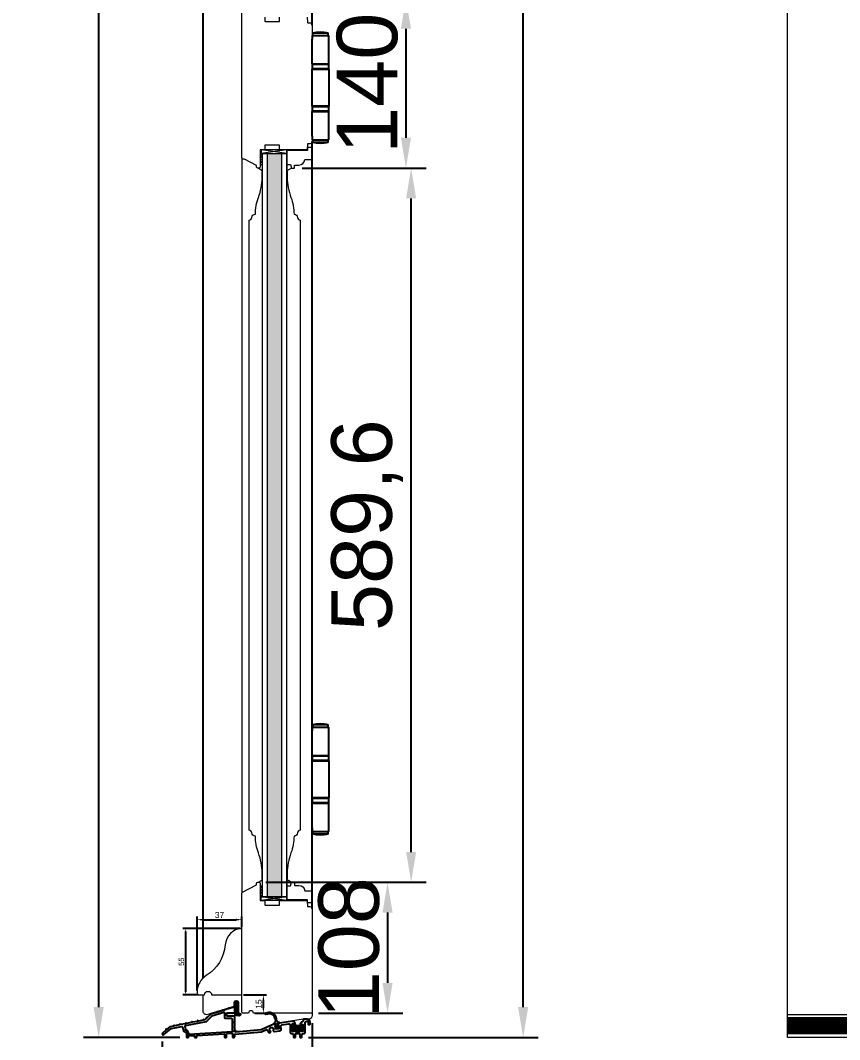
# Model space of a CAD drawing. Header units: millimetres. Extents: x 0 to 182016, y 11 to 3710.
# Drawn here: x 7763 to 8439, y 805 to 1646 of the extents above; entities that cross this region are included whole.
import ezdxf

# ---------------------------------------------------------------- set-up
doc = ezdxf.new("R2010")
doc.units = ezdxf.units.MM
for name, color, linetype in [('1 - PRODUCT', 7, 'Continuous'), ('3D RU-0520 - TRIPLEX FOAM', 7, 'Continuous'), ('3D XS-0604 - THERM BREAK', 250, 'Continuous'), ('DRILLS', 170, 'Continuous'), ('Stiklo paketas', 7, 'Continuous'), ('XS-0665 - PROLINE AM3EX', 7, 'Continuous')]:
    doc.layers.add(name, color=color, linetype=linetype)
doc.layers.add('Matmenys', color=10, linetype='Continuous', lineweight=20)
doc.styles.get("Standard").update_dxf_attribs({"font": 'arial.ttf'})
doc.dimstyles.new('1', dxfattribs={"dimscale": 1.75, "dimtxt": 2.5, "dimasz": 1.5, "dimexe": 1.25, "dimexo": 0.625, "dimtad": 1, "dimtxsty": 'Standard', "dimcen": 2.5, "dimadec": 0, "dimazin": 0, "dimtfac": 1, "dimtmove": 0, "dimatfit": 3, "dimfxl": 1, "dimarcsym": 0})
doc.dimstyles.new('2', dxfattribs={"dimscale": 2, "dimtxt": 2.5, "dimasz": 2.5, "dimexe": 1.25, "dimexo": 0.625, "dimtad": 1, "dimtxsty": 'Standard', "dimcen": 2.5, "dimadec": 0, "dimazin": 0, "dimtfac": 1, "dimtmove": 0, "dimatfit": 3, "dimfxl": 1, "dimarcsym": 0})
doc.dimstyles.new('Padidinti matmenys', dxfattribs={"dimscale": 10, "dimtxt": 5, "dimasz": 2.5, "dimexe": 1.25, "dimexo": 0.625, "dimtad": 1, "dimdec": 1, "dimtxsty": 'Standard', "dimcen": 2.5, "dimadec": 0, "dimazin": 0, "dimtfac": 1, "dimtdec": 1, "dimtmove": 0, "dimatfit": 3, "dimfxl": 1, "dimarcsym": 0})

# ---------------------------------------------------------------- blocks, each defined once
blk = doc.blocks.new('bhj')
for p, q in [((109161.77, 203549.18), (109161.77, 203545.69)), ((109161.77, 203549.18), (109177.24, 203549.18)), ((109162.28, 203551.67), (109162.28, 203549.18)), ((109176.74, 203551.67), (109162.28, 203551.67)), ((109176.74, 203549.18), (109176.74, 203551.67)), ((109177.24, 203545.69), (109177.24, 203549.18)), ((109161.68, 203545.69), (109161.68, 203522.26)), ((109161.77, 203545.69), (109161.68, 203545.69)), ((109177.34, 203545.69), (109177.24, 203545.69)), ((109177.34, 203522.26), (109177.34, 203545.69)), ((109161.68, 203522.26), (109177.34, 203522.26)), ((109161.78, 203521.76), (109161.78, 203517.47)), ((109167.66, 203521.76), (109161.78, 203521.76)), ((109177.24, 203521.76), (109167.66, 203521.76)), ((109177.24, 203517.47), (109177.24, 203521.76)), ((109161.63, 203516.97), (109161.63, 203481.67)), ((109177.39, 203516.97), (109161.63, 203516.97)), ((109161.78, 203517.47), (109167.66, 203517.47)), ((109167.66, 203517.47), (109177.24, 203517.47)), ((109177.39, 203481.67), (109177.39, 203516.97)), ((109161.63, 203481.67), (109177.39, 203481.67)), ((109161.78, 203481.17), (109161.78, 203476.89)), ((109177.24, 203481.17), (109161.78, 203481.17)), ((109177.24, 203476.89), (109177.24, 203481.17)), ((109161.68, 203476.39), (109161.68, 203452.95)), ((109161.68, 203476.39), (109177.34, 203476.39)), ((109161.78, 203476.89), (109177.24, 203476.89)), ((109177.34, 203452.95), (109177.34, 203476.39)), ((109161.68, 203452.95), (109161.77, 203452.95)), ((109161.77, 203452.95), (109161.77, 203449.46)), ((109177.24, 203452.95), (109177.34, 203452.95)), ((109177.24, 203449.46), (109177.24, 203452.95)), ((109161.77, 203449.46), (109177.24, 203449.46)), ((109162.28, 203449.46), (109162.28, 203446.97)), ((109162.28, 203446.97), (109169.51, 203446.97)), ((109169.51, 203446.97), (109176.74, 203446.97)), ((109176.74, 203446.97), (109176.74, 203449.46))]:
    blk.add_line(p, q)
for centre, radius, start, end in [((109169.51, 203525.96), 26.7, 90, 105.70663), ((109169.51, 203525.96), 26.7, 74.29337, 90), ((109162.28, 203521.76), 0.499, 90, 180), ((109176.74, 203521.76), 0.499, 0, 90), ((109162.28, 203517.47), 0.499, 180, 270), ((109176.74, 203517.47), 0.499, 270, 0), ((109162.28, 203481.17), 0.499, 90, 180), ((109176.74, 203481.17), 0.499, 0, 90), ((109162.28, 203476.89), 0.499, 180, 270), ((109176.74, 203476.89), 0.499, 270, 0), ((109169.51, 203472.68), 26.7, 254.29337, 270), ((109169.51, 203472.68), 26.7, 270, 285.70663)]:
    blk.add_arc(centre, radius, start, end)
blk = doc.blocks.new('AM3EX')
at = {"layer": 'XS-0665 - PROLINE AM3EX', "ltscale": 0.01}
h = blk.add_hatch(color=256, dxfattribs=at)
h.paths.add_polyline_path([(8863.2, 99823.1), (8863.2, 99822.59), (8863.2, 99822.55, 0.36205), (8863.45, 99822.34), (8866.95, 99822.34, 0.36205), (8867.19, 99822.55), (8867.2, 99822.59), (8867.2, 99823.1, -0.414214), (8867.69, 99823.59), (8867.71, 99823.59, -0.414214), (8868.2, 99823.1), (8868.2, 99822.84, 0.57735), (8868.95, 99822.41, 0.57735), (8869.7, 99822.84), (8869.7, 99827.84, 0.57735), (8868.95, 99828.27, 0.57735), (8868.2, 99827.84), (8868.2, 99827.59, -1), (8867.2, 99827.59), (8867.2, 99828.04, -0.161155), (8863.2, 99828.6), (8863.2, 99828.19, -1), (8862.2, 99828.19), (8862.2, 99828.44, 0.57735), (8861.45, 99828.87, 0.57735), (8860.7, 99828.44), (8860.7, 99822.84, 0.57735), (8861.45, 99822.41, 0.57735), (8862.2, 99822.84), (8862.2, 99823.1, -0.414214), (8862.69, 99823.59), (8862.71, 99823.59, -0.414214)])
h.paths.add_polyline_path([(8863.22, 99822.34), (8863.4, 99820.39, -0.414214), (8863.65, 99820.64), (8867, 99820.64), (8867, 99820.39), (8867.17, 99822.34)])
at = {"layer": '1 - PRODUCT'}
blk.add_circle((8773.88, 99821.7), 0.628, dxfattribs=at)
at = {"layer": 'DRILLS', "ltscale": 0.05}
for p, q in [((8813.2, 99829.74), (8811.5, 99829.74)), ((8773.33, 99823.64), (8771.16, 99822.63)), ((8813.39, 99822.34), (8810.79, 99822.34)), ((8776.1, 99820.18), (8773.3, 99818.87))]:
    blk.add_line(p, q, dxfattribs=at)
at = {"layer": 'XS-0665 - PROLINE AM3EX'}
for points in [[(8863.65, 99820.64), (8866.75, 99820.64, -0.414214), (8867, 99820.39), (8867, 99819.04), (8867, 99818.04, 0.414214), (8867.5, 99817.54), (8868.2, 99817.54, 0.414214), (8868.7, 99818.04), (8868.7, 99819.64, -0.414214), (8869.7, 99820.64), (8870.4, 99820.64, 0.414214), (8871.4, 99821.64), (8871.4, 99830.1, -0.368736), (8871.9, 99830.69), (8872.87, 99830.84, -0.461202), (8873.8, 99830.05), (8873.8, 99828.54, 0.414214), (8874.05, 99828.29), (8875.25, 99828.29, 0.414214), (8875.5, 99828.54), (8875.5, 99830.04, 0.414214), (8873, 99832.54), (8870.2, 99832.54, 0.414214), (8869.7, 99832.04), (8869.7, 99831, -0.365977), (8869.28, 99830.51, 0.365977), (8867.2, 99828.04), (8867.2, 99827.59, 1), (8868.2, 99827.59), (8868.2, 99827.84, -0.414214), (8868.7, 99828.34), (8869.2, 99828.34, -0.414214), (8869.7, 99827.84), (8869.7, 99822.84, -0.414214), (8869.2, 99822.34), (8868.7, 99822.34, -0.414214), (8868.2, 99822.84), (8868.2, 99823.1, 0.414214), (8867.71, 99823.59), (8867.69, 99823.59, 0.414214), (8867.2, 99823.1), (8867.2, 99822.59, -0.414214), (8866.95, 99822.34), (8863.45, 99822.34, -0.414214), (8863.2, 99822.59), (8863.2, 99823.1, 0.414214), (8862.71, 99823.59), (8862.69, 99823.59, 0.414214), (8862.2, 99823.1), (8862.2, 99822.84, -0.414214), (8861.7, 99822.34), (8861.2, 99822.34, -0.414214), (8860.7, 99822.84), (8860.7, 99828.44, -0.414214), (8861.2, 99828.94), (8861.7, 99828.94, -0.414214), (8862.2, 99828.44), (8862.2, 99828.19, 1), (8863.2, 99828.19), (8863.2, 99828.6, 0.138503), (8862.83, 99829.91, 0.300033), (8860.83, 99830.84), (8851.99, 99829.54), (8849.73, 99829.17, 0.412646), (8848.9, 99828.03), (8848.95, 99827.77, 0.370017), (8849.19, 99827.55, -0.370017), (8849.44, 99827.34), (8849.83, 99824.87, -0.412681), (8849.63, 99824.59), (8847.36, 99824.22, -0.415748), (8847.07, 99824.42), (8846.68, 99826.89, -0.371523), (8846.85, 99827.17, 0.371523), (8847.02, 99827.45), (8846.97, 99827.75, 0.494831), (8845.57, 99828.51), (8834.96, 99823.71), (8814.2, 99821.93, -0.414214), (8813.2, 99822.93), (8813.2, 99825.64, 0.267949), (8813.1, 99825.81), (8813, 99825.87, -0.57735), (8813, 99826.21), (8813.1, 99826.27, 0.267949), (8813.2, 99826.44), (8813.2, 99834.54, 0.414214), (8812.7, 99835.04), (8811.91, 99835.04, -0.198912), (8811.77, 99835.1), (8811.59, 99835.28, 0.414214), (8811.31, 99835.28), (8811.12, 99835.1, -0.198912), (8810.98, 99835.04), (8809.01, 99835.04, -0.198912), (8808.87, 99835.1), (8808.69, 99835.28, 0.414214), (8808.41, 99835.28), (8808.22, 99835.1, -0.198912), (8808.08, 99835.04), (8807.05, 99835.04, -0.414214), (8806.8, 99835.29), (8806.8, 99837.49, -0.414214), (8807.05, 99837.74), (8809.58, 99837.74), (8809.58, 99837.74, -0.198912), (8809.72, 99837.68), (8809.91, 99837.5, 0.414214), (8810.19, 99837.5), (8810.37, 99837.68, -0.198912), (8810.51, 99837.74), (8812.8, 99837.74, 0.414214), (8813.3, 99838.24), (8813.3, 99842.04, 0.504909), (8812.65, 99842.52), (8808.8, 99841.33, -0.23173), (8808.63, 99841.36), (8808.27, 99841.61, 0.489495), (8807.97, 99841.51), (8807.81, 99841.1, -0.231505), (8807.68, 99840.98), (8804.03, 99839.85, -0.229478), (8803.86, 99839.88), (8803.49, 99840.13, 0.488006), (8803.19, 99840.04), (8803.04, 99839.63, -0.232492), (8802.91, 99839.51), (8799.24, 99838.38, -0.23173), (8799.07, 99838.4), (8798.71, 99838.66, 0.489495), (8798.41, 99838.56), (8798.25, 99838.15, -0.231505), (8798.12, 99838.03), (8794.47, 99836.9, -0.229478), (8794.3, 99836.93), (8793.93, 99837.18, 0.488006), (8793.63, 99837.09), (8793.48, 99836.68, -0.232492), (8793.35, 99836.56), (8793.34, 99836.56, 0.122083), (8793.26, 99836.51), (8790.59, 99833.84, -0.234521), (8790.43, 99833.78), (8790, 99833.84, 0.495352), (8789.77, 99833.62), (8789.83, 99833.19, -0.233684), (8789.78, 99833.02), (8788.96, 99832.2, -0.147543), (8788.81, 99832.12), (8788.23, 99832.01, -0.232928), (8788.06, 99832.05), (8787.73, 99832.34, 0.492818), (8787.42, 99832.27), (8787.23, 99831.88, -0.233129), (8787.09, 99831.78), (8783.32, 99831.01, -0.232928), (8783.15, 99831.06), (8782.81, 99831.35, 0.492818), (8782.5, 99831.29), (8782.31, 99830.89, -0.233129), (8782.17, 99830.78), (8778.43, 99830.03, -0.232928), (8778.26, 99830.07), (8777.95, 99830.34, 0.492818), (8777.64, 99830.28), (8777.46, 99829.91, -0.233129), (8777.32, 99829.8), (8773.52, 99829.03, -0.232928), (8773.35, 99829.08), (8773.03, 99829.36, 0.492818), (8772.72, 99829.29), (8772.53, 99828.91, -0.233129), (8772.39, 99828.81), (8768.65, 99828.05, -0.232928), (8768.47, 99828.09), (8768.14, 99828.38, 0.492818), (8767.83, 99828.32), (8767.64, 99827.93, -0.233921), (8767.5, 99827.82), (8763.72, 99827.07, -0.232137), (8763.55, 99827.11), (8763.23, 99827.4, 0.492818), (8762.91, 99827.34), (8762.73, 99826.95, -0.233921), (8762.59, 99826.84), (8759.77, 99826.28, 0.127126), (8759.63, 99826.22), (8757.24, 99824.19, -0.240036), (8757.06, 99824.15), (8756.66, 99824.25, 0.494712), (8756.41, 99824.05), (8756.42, 99823.6, -0.227644), (8756.35, 99823.45), (8753.6, 99821.13, 0.993938), (8754.69, 99819.82), (8760.56, 99824.65, -0.123259), (8760.78, 99824.75), (8769.6, 99826.51, -0.403218), (8770.19, 99826.13), (8770.94, 99822.97, 0.321678), (8771.35, 99822.55, -0.435586), (8773.3, 99819.54), (8773.3, 99818.04, 0.414214), (8773.8, 99817.54), (8774.6, 99817.54, 0.414214), (8775.1, 99818.04), (8775.1, 99818.44, -0.414214), (8775.4, 99818.74), (8779.78, 99819.01, -0.432515), (8780.1, 99818.71), (8780.1, 99818.04, 0.414214), (8780.6, 99817.54), (8781.4, 99817.54, 0.414214), (8781.9, 99818.04), (8781.9, 99818.86, -0.396146), (8782.18, 99819.16), (8804.38, 99820.54, -0.432515), (8804.7, 99820.24), (8804.7, 99818.04, 0.414214), (8805.2, 99817.54), (8806, 99817.54, 0.414214), (8806.5, 99818.04), (8806.5, 99820.2, -0.396146), (8806.97, 99820.7), (8810.97, 99820.95, -0.432515), (8811.5, 99820.45), (8811.5, 99818.04, 0.414214), (8812, 99817.54), (8812.7, 99817.54, 0.414214), (8813.2, 99818.04), (8813.2, 99819.86, -0.389406), (8813.47, 99820.16), (8835.39, 99822.04), (8839.53, 99823.91, -0.479263), (8840.22, 99823.56, 0.169599), (8841.4, 99821.61, 1), (8842.61, 99823.07, -2.035241), (8845.01, 99823.61, 0.602321), (8846.02, 99822.28), (8850.83, 99823.06, 0.412681), (8851.66, 99824.21), (8851.27, 99826.7, -0.417561), (8852.11, 99827.84), (8857.85, 99828.68, -0.45755), (8859, 99827.7), (8859, 99821.64, 0.414214), (8860, 99820.64), (8860.7, 99820.64, -0.414214), (8861.7, 99819.64), (8861.7, 99818.04, 0.414214), (8862.2, 99817.54), (8862.9, 99817.54, 0.414214), (8863.4, 99818.04), (8863.4, 99820.39, -0.414214)], [(8810.5, 99833.14), (8805.5, 99833.14, -0.414214), (8805, 99833.64), (8805, 99837.59, 0.504909), (8804.35, 99838.07), (8794.25, 99834.95), (8789.79, 99830.48), (8772.33, 99826.96, 0.400135), (8771.93, 99826.39), (8772.53, 99824.27, 0.212921), (8772.79, 99823.96, -0.256743), (8775.15, 99820.6, 0.400533), (8775.67, 99820.16), (8811.03, 99822.36, 0.396146), (8811.5, 99822.85), (8811.5, 99832.14, 0.414214)]]:
    blk.add_lwpolyline(points, format="xyb", close=True, dxfattribs=at)
blk = doc.blocks.new('TARPINĖ')
at = {"layer": '1 - PRODUCT'}
blk.add_hatch(color=256, dxfattribs=at).paths.add_polyline_path([(8990.6, 99829.82, 0.015139), (8990.16, 99829.97, -0.102948), (8989.32, 99830.39, -0.186087), (8988.65, 99831.32), (8988.37, 99832.9, 0.303266), (8983.47, 99838), (8982.28, 99838), (8981.92, 99838, 0.018952), (8981.56, 99837.97), (8979.1, 99837.56, 0.979097), (8979.31, 99836.58), (8981.73, 99837.1, -0.103236), (8982.22, 99837.1, -0.359171), (8987.24, 99832.83), (8987.46, 99831.14, -0.186566), (8987.09, 99830.05, -0.102948), (8986.42, 99829.39, 0.015139), (8986.05, 99829.12, 0.942939), (8986.25, 99828.64), (8987.05, 99828.77), (8988.22, 99827.2), (8988.32, 99826.76, -0.656746), (8988.24, 99826.71), (8987.71, 99827.02, 0.795771), (8987.45, 99826.73, 0.133327), (8988.63, 99825.92, 0.249055), (8989.1, 99825.99, 0.133327), (8989.98, 99827.12, 0.795771), (8989.64, 99827.31), (8989.23, 99826.86, -0.656746), (8989.15, 99826.89), (8989.11, 99827.34), (8989.46, 99828.35, -0.087117), (8989.57, 99828.67), (8989.75, 99829.18), (8990.55, 99829.31, 0.942939)])
at = {"layer": '3D XS-0604 - THERM BREAK'}
for p, q in [((8981.56, 99837.97), (8979.1, 99837.56)), ((8979.31, 99836.58), (8981.73, 99837.1)), ((8983.47, 99838), (8982.28, 99838)), ((8987.24, 99832.83), (8987.46, 99831.14)), ((8988.65, 99831.32), (8988.37, 99832.9)), ((8986.25, 99828.64), (8987.05, 99828.77)), ((8987.05, 99828.77), (8988.22, 99827.2)), ((8988.24, 99826.71), (8987.71, 99827.02)), ((8988.22, 99827.2), (8988.32, 99826.76)), ((8989.11, 99827.34), (8989.75, 99829.18)), ((8989.15, 99826.89), (8989.11, 99827.34)), ((8989.64, 99827.31), (8989.23, 99826.86)), ((8989.75, 99829.18), (8990.55, 99829.31))]:
    blk.add_line(p, q, dxfattribs=at)
for centre, radius, start, end in [((8979.22, 99837.07), 0.5, 103.09295, 280.67239), ((8982.1, 99833.14), 4.86, 87.88015, 96.46287), ((8981.98, 99835.93), 1.2, 78.6187, 102.19513), ((8982.14, 99831.92), 5.18, 10.05952, 89.08688), ((8982.1, 99831.78), 6.36, 10.13442, 77.61744), ((8985.18, 99831.33), 2.3, 302.70751, 326.21873), ((8985.87, 99831.07), 1.59, 320.19146, 2.46324), ((8990.18, 99831.73), 1.59, 195.10566, 237.27134), ((8990.76, 99832.19), 2.3, 231.24408, 254.75529), ((8987.93, 99822.66), 7.64, 69.6082, 73.07762), ((8990.56, 99829.56), 0.259, 268.45813, 81.72936), ((8986.16, 99828.89), 0.259, 115.73345, 289.00468), ((8990.74, 99823.09), 7.64, 124.38519, 127.85461), ((8987.61, 99826.84), 0.2, 59.61056, 228.21077), ((8989.54, 99828.51), 2.74, 221.46336, 250.78223), ((8988.27, 99826.75), 0.05, 239.61056, 12.78956), ((8988.8, 99826.39), 0.5, 250.78223, 306.7233), ((8987.46, 99828.19), 2.74, 306.7233, 336.04217), ((8989.2, 99826.89), 0.05, 184.71597, 317.89497), ((8989.79, 99827.18), 0.2, 329.29476, 137.89497)]:
    blk.add_arc(centre, radius, start, end, dxfattribs=at)
blk = doc.blocks.new('GHJJ')
at = {"layer": '3D RU-0520 - TRIPLEX FOAM'}
for p, q in [((8955.83, 99840.86), (8954.58, 99843.11)), ((8955.94, 99837.2), (8955.83, 99840.86)), ((8955.94, 99836.97), (8955.94, 99837.2))]:
    blk.add_line(p, q, dxfattribs=at)
at = {"layer": '3D RU-0520 - TRIPLEX FOAM', "extrusion": (0, 0, -1)}
for points in [[(-8953.6, 99846.25, 1), (-8956.6, 99846.25)], [(-8954.45, 99846.25, 1), (-8955.75, 99846.25)], [(-8953.73, 99842.89, 0.127385), (-8953.6, 99843.37)], [(-8954.58, 99843.11, 0.127385), (-8954.45, 99843.59)], [(-8956.89, 99837.7, 0.293676), (-8956.6, 99838.16)], [(-8955.14, 99835.62, 0.414185), (-8955.09, 99835.67)], [(-8956.44, 99836.47, 0.414233), (-8955.94, 99836.97)], [(-8956.3, 99837.02, 0.290009), (-8956, 99837.46)], [(-8956.77, 99836.47, 0.154614), (-8957.35, 99836.28)], [(-8958.56, 99836.43, 0.608515), (-8956.82, 99835.62)], [(-8957.7, 99836.4, 0.503228), (-8957.35, 99836.28)], [(-8958.12, 99837.14, 0.304695), (-8958.56, 99836.43)]]:
    blk.add_lwpolyline(points, format="xyb", dxfattribs=at)
at = {"layer": '3D RU-0520 - TRIPLEX FOAM'}
for points in [[(8953.6, 99843.37), (8953.6, 99846.25)], [(8955.09, 99840.43), (8953.73, 99842.89)], [(8954.45, 99843.59), (8954.45, 99846.25)], [(8955.09, 99835.67), (8955.09, 99840.43)], [(8955.75, 99846.25), (8956, 99837.46)], [(8956.6, 99846.25), (8956.6, 99838.16)], [(8956.82, 99835.62), (8955.14, 99835.62)], [(8956.3, 99837.02), (8957.7, 99836.4)], [(8956.77, 99836.47), (8956.44, 99836.47)], [(8956.89, 99837.7), (8958.12, 99837.14)]]:
    blk.add_lwpolyline(points, dxfattribs=at)
blk = doc.blocks.new('DFCF')
at = {"color": 3}
for name, p in [('GHJJ', (-140.56, 0)), ('AM3EX', (0, 0)), ('TARPINĖ', (-140.56, 0))]:
    blk.add_blockref(name, p, dxfattribs=at)
blk = doc.blocks.new('*D1984')
at = {"layer": 'Defpoints', "color": 0, "transparency": 16777216}
for p in [(7946.02, 903.71), (7946.02, 896.56), (7909.02, 843.92)]:
    blk.add_point(p, dxfattribs=at)
at = {"layer": 'Matmenys', "color": 0, "lineweight": -2, "transparency": 16777216}
for p, q in [((7909.02, 845.17), (7909.02, 906.21)), ((7914.02, 903.71), (7941.02, 903.71)), ((7946.02, 897.81), (7946.02, 906.21))]:
    blk.add_line(p, q, dxfattribs=at)
at = {"layer": 'Matmenys', "color": 0, "transparency": 16777216}
for points in [[(7914.02, 904.55), (7914.02, 902.88), (7909.02, 903.71)], [(7941.02, 904.55), (7941.02, 902.88), (7946.02, 903.71)]]:
    blk.add_solid(points, dxfattribs=at)
at = {"layer": 'Matmenys', "color": 0, "transparency": 16777216, "insert": (7927.52, 907.52), "char_height": 5, "attachment_point": 5}
blk.add_mtext('37', dxfattribs=at)
blk = doc.blocks.new('*D1985')
at = {"layer": 'Defpoints', "color": 0, "transparency": 16777216}
for p in [(7946.02, 896.56), (7899.4, 841.56), (7911.02, 841.56)]:
    blk.add_point(p, dxfattribs=at)
at = {"layer": 'Matmenys', "color": 0, "lineweight": -2, "transparency": 16777216}
for p, q in [((7944.92, 896.56), (7897.22, 896.56)), ((7899.4, 893.94), (7899.4, 844.19)), ((7909.92, 841.56), (7897.22, 841.56))]:
    blk.add_line(p, q, dxfattribs=at)
at = {"layer": 'Matmenys', "color": 0, "transparency": 16777216}
for points in [[(7898.97, 893.94), (7899.84, 893.94), (7899.4, 896.56)], [(7898.97, 844.19), (7899.84, 844.19), (7899.4, 841.56)]]:
    blk.add_solid(points, dxfattribs=at)
at = {"layer": 'Matmenys', "color": 0, "transparency": 16777216, "insert": (7896.08, 869.06), "char_height": 4.375, "attachment_point": 5, "rotation": 90}
blk.add_mtext('55', dxfattribs=at)
blk = doc.blocks.new('*D1367')
at = {"layer": 'Defpoints', "color": 0, "transparency": 16777216}
for p in [(7946.02, 841.56), (7963.7, 841.56), (7955.52, 826.56)]:
    blk.add_point(p, dxfattribs=at)
at = {"layer": 'Matmenys', "color": 0, "lineweight": -2, "transparency": 16777216}
for p, q in [((7947.27, 841.56), (7966.2, 841.56)), ((7963.7, 831.56), (7963.7, 836.56)), ((7956.77, 826.56), (7966.2, 826.56))]:
    blk.add_line(p, q, dxfattribs=at)
at = {"layer": 'Matmenys', "color": 0, "transparency": 16777216}
for points in [[(7962.87, 836.56), (7964.53, 836.56), (7963.7, 841.56)], [(7962.87, 831.56), (7964.53, 831.56), (7963.7, 826.56)]]:
    blk.add_solid(points, dxfattribs=at)
at = {"layer": 'Matmenys', "color": 0, "transparency": 16777216, "insert": (7959.9, 834.06), "char_height": 5, "attachment_point": 5, "rotation": 90}
blk.add_mtext('15', dxfattribs=at)
blk = doc.blocks.new('*D1368')
at = {"color": 0, "lineweight": -2, "transparency": 16777216}
for p, q in [((7965.77, 934.56), (8078.71, 934.56)), ((8066.21, 909.56), (8066.21, 851.56)), ((8009.27, 826.56), (8078.71, 826.56))]:
    blk.add_line(p, q, dxfattribs=at)
at = {"color": 0, "transparency": 16777216}
for points in [[(8062.04, 909.56), (8070.38, 909.56), (8066.21, 934.56)], [(8062.04, 851.56), (8070.38, 851.56), (8066.21, 826.56)]]:
    blk.add_solid(points, dxfattribs=at)
at = {"layer": 'Defpoints', "color": 0, "transparency": 16777216}
for p in [(7959.52, 934.56), (8003.02, 826.56), (8066.21, 826.56)]:
    blk.add_point(p, dxfattribs=at)
at = {"color": 0, "lineweight": 5, "transparency": 16777216, "insert": (8034.43, 880.56), "char_height": 50, "attachment_point": 5, "rotation": 90}
blk.add_mtext('108', dxfattribs=at)
blk = doc.blocks.new('*D1369')
at = {"color": 0, "lineweight": -2, "transparency": 16777216}
for p, q in [((7965.82, 1664.13), (8093.88, 1664.13)), ((8081.38, 1639.13), (8081.38, 1549.13)), ((7998.02, 1524.13), (8093.88, 1524.13))]:
    blk.add_line(p, q, dxfattribs=at)
at = {"color": 0, "transparency": 16777216}
for points in [[(8077.21, 1639.13), (8085.55, 1639.13), (8081.38, 1664.13)], [(8077.21, 1549.13), (8085.55, 1549.13), (8081.38, 1524.13)]]:
    blk.add_solid(points, dxfattribs=at)
at = {"layer": 'Defpoints', "color": 0, "transparency": 16777216}
for p in [(7959.57, 1664.13), (7991.77, 1524.13), (8081.38, 1524.13)]:
    blk.add_point(p, dxfattribs=at)
at = {"color": 0, "lineweight": 5, "transparency": 16777216, "insert": (8049.6, 1594.13), "char_height": 50, "attachment_point": 5, "rotation": 90}
blk.add_mtext('140', dxfattribs=at)
blk = doc.blocks.new('*D1411')
at = {"color": 0, "lineweight": -2, "transparency": 16777216}
for p, q in [((7869.77, 3356.58), (8190.62, 3356.58)), ((8178.12, 831.56), (8178.12, 3331.58)), ((8000.92, 806.56), (8190.62, 806.56))]:
    blk.add_line(p, q, dxfattribs=at)
at = {"color": 0, "transparency": 16777216}
for points in [[(8173.95, 3331.58), (8182.29, 3331.58), (8178.12, 3356.58)], [(8173.95, 831.56), (8182.29, 831.56), (8178.12, 806.56)]]:
    blk.add_solid(points, dxfattribs=at)
at = {"layer": 'Defpoints', "color": 0, "transparency": 16777216}
for p in [(7863.52, 3356.58), (8178.12, 3356.58), (7994.67, 806.56)]:
    blk.add_point(p, dxfattribs=at)
at = {"color": 0, "lineweight": 5, "transparency": 16777216, "insert": (8146.34, 1942.07), "char_height": 50, "attachment_point": 5, "rotation": 90}
blk.add_mtext('2550', dxfattribs=at)
blk = doc.blocks.new('*D1412')
at = {"color": 0, "lineweight": -2, "transparency": 16777216}
for p, q in [((7910.76, 3356.58), (7815.22, 3356.58)), ((7827.72, 3331.58), (7827.72, 831.56)), ((7894.77, 806.56), (7815.22, 806.56))]:
    blk.add_line(p, q, dxfattribs=at)
at = {"color": 0, "transparency": 16777216}
for points in [[(7823.55, 3331.58), (7831.89, 3331.58), (7827.72, 3356.58)], [(7823.55, 831.56), (7831.89, 831.56), (7827.72, 806.56)]]:
    blk.add_solid(points, dxfattribs=at)
at = {"layer": 'Defpoints', "color": 0, "transparency": 16777216}
for p in [(7917.01, 3356.58), (7827.72, 806.56), (7901.02, 806.56)]:
    blk.add_point(p, dxfattribs=at)
at = {"color": 0, "lineweight": 5, "transparency": 16777216, "insert": (7795.94, 2012.57), "char_height": 50, "attachment_point": 5, "rotation": 90}
blk.add_mtext('2550', dxfattribs=at)
blk = doc.blocks.new('*D1413')
at = {"color": 0, "lineweight": -2, "transparency": 16777216}
for p, q in [((8004.02, 818.31), (8004.02, 717.98)), ((7880.12, 803.25), (7880.12, 717.98)), ((7905.12, 730.48), (7979.02, 730.48))]:
    blk.add_line(p, q, dxfattribs=at)
at = {"color": 0, "transparency": 16777216}
for points in [[(7905.12, 734.64), (7905.12, 726.31), (7880.12, 730.48)], [(7979.02, 734.64), (7979.02, 726.31), (8004.02, 730.48)]]:
    blk.add_solid(points, dxfattribs=at)
at = {"layer": 'Defpoints', "color": 0, "transparency": 16777216}
for p in [(8004.02, 824.56), (7880.12, 809.5), (8004.02, 730.48)]:
    blk.add_point(p, dxfattribs=at)
at = {"color": 0, "lineweight": 5, "transparency": 16777216, "insert": (7942.07, 761.83), "char_height": 50, "attachment_point": 5}
blk.add_mtext('124', dxfattribs=at)
blk = doc.blocks.new('*D1998')
at = {"color": 0, "lineweight": -2, "transparency": 16777216}
for p, q in [((7995.77, 1524.13), (8098.18, 1524.13)), ((8085.68, 959.56), (8085.68, 1499.13)), ((7995.77, 934.56), (8098.18, 934.56))]:
    blk.add_line(p, q, dxfattribs=at)
at = {"color": 0, "transparency": 16777216}
for points in [[(8081.51, 1499.13), (8089.84, 1499.13), (8085.68, 1524.13)], [(8081.51, 959.56), (8089.84, 959.56), (8085.68, 934.56)]]:
    blk.add_solid(points, dxfattribs=at)
at = {"layer": 'Defpoints', "color": 0, "transparency": 16777216}
for p in [(7989.52, 1524.13), (8085.68, 1524.13), (7989.52, 934.56)]:
    blk.add_point(p, dxfattribs=at)
at = {"color": 0, "lineweight": 5, "transparency": 16777216, "insert": (8049.38, 1229.34), "char_height": 50, "attachment_point": 5, "rotation": 90}
blk.add_mtext('589,6', dxfattribs=at)

msp = doc.modelspace()

# ---------------------------------------------------------------- hatches: boundary and pattern name
at = {"lineweight": 0, "ltscale": 0.5}
h = msp.add_hatch(dxfattribs=at)
h.set_pattern_fill('ANSI37', color=256, scale=0.5, style=0)
h.set_pattern_definition([(45, (7961.0151, 1206.857), (-1.122532, 1.122532), []), (135, (7961.0151, 1206.857), (-1.122532, -1.122532), [])])
h.paths.add_polyline_path([(7963.0151101, 1527.1265746), (7963.0151101, 1536.1265746), (7961.0151101, 1536.1265746), (7961.0151101, 1527.1265746)])
h = msp.add_hatch()
h.set_pattern_fill('HEX', scale=0.75, angle=-180)
h.set_pattern_definition([(180, (241276.0755, 743300.7595), (-2e-15, -4.124445987), [2.38125, -4.7625]), (300, (241276.0755, 743300.7595), (3.571875, 2.062222993), [2.38125, -4.7625]), (240, (241273.6942, 743300.7595), (3.571875, -2.062222993), [2.38125, -4.7625])])
h.paths.add_polyline_path([(7979.0685806, 1536.1265746), (7967.0685794, 1536.1265746), (7967.060924, 919.0614001), (7979.060924, 919.0614001)])
h = msp.add_hatch(dxfattribs=at)
h.set_pattern_fill('ANSI37', color=256, scale=0.5, style=0)
h.set_pattern_definition([(45, (7961.0151, 1753.2918), (-1.122532, 1.122532), []), (135, (7961.0151, 1753.2918), (-1.122532, -1.122532), [])])
h.paths.add_polyline_path([(7963.0151101, 931.5614001), (7963.0151101, 922.5614001), (7961.0151101, 922.5614001), (7961.0151101, 931.5614001)])

# ---------------------------------------------------------------- linework, layer by layer
at = {"lineweight": 5}
for p, q in [((8396.3026384, 806.5544716), (8396.3026384, 2906.6060072)), ((7946.01511, 1532.4436689), (7946.01511, 925.5800263)), ((8446.3026384, 825.3032541), (8396.3026384, 825.3032541)), ((9666.3344797, 822.8042772), (8396.3026384, 822.8053237)), ((9666.3344797, 822.1177987), (8396.3026384, 822.1188451)), ((9666.3344797, 821.4019581), (8396.3026384, 821.4030046)), ((9666.3344797, 820.4201457), (8396.3026384, 820.4211921)), ((9666.3344797, 819.2889851), (8396.3026384, 819.2900315)), ((9666.3344797, 818.7975666), (8396.3026384, 818.7992179)), ((9666.3344797, 818.5083851), (8396.3026384, 818.5100364)), ((9666.3344797, 817.5543401), (8396.3026384, 817.5559915)), ((9666.3344797, 816.6002951), (8396.3026384, 816.6019465)), ((9666.3344797, 815.6462502), (8396.3026384, 815.6479015)), ((9666.3344797, 814.6922052), (8396.3026384, 814.6938565)), ((9666.3344797, 813.7381602), (8396.3026384, 813.7398116)), ((9666.3344797, 812.7841152), (8396.3026384, 812.7857666)), ((9666.3344797, 811.8300702), (8396.3026384, 811.8317216)), ((9666.3344797, 811.1372033), (8396.3026384, 811.1388547)), ((9666.3344797, 810.1406326), (8396.3026384, 810.1422839)), ((9666.3344797, 809.4528202), (8396.3026384, 809.4544716)), ((9666.3344797, 806.5528202), (8396.3026384, 806.5544716)), ((9666.3344797, 806.5528202), (8396.3026384, 806.5544716))]:
    msp.add_line(p, q, dxfattribs=at)
at = {"color": 18, "linetype": 'ByBlock', "true_color": 0x000000}
for p, q in [((7914.0146803, 855.5646111), (7914.0136441, 2845.4854056)), ((8004.01511, 1642.1265746), (8004.01511, 2764.6060072)), ((8004.01511, 912.5614001), (8004.01511, 1546.1265746))]:
    msp.add_line(p, q, dxfattribs=at)
at = {"lineweight": 0}
for p, q in [((7961.0151101, 1536.1265746), (7964.0151101, 1536.1265746)), ((7983.014401, 1536.1265746), (7962.014401, 1539.1265746)), ((7983.014401, 1539.1265746), (7962.014401, 1536.1265746)), ((7960.0151101, 1524.1265746), (7963.0151101, 1521.8399095)), ((7961.0151101, 1527.1265746), (7963.0151101, 1527.1265746)), ((7987.0151101, 1524.1265746), (7983.0151101, 1521.8399095)), ((7960.0151101, 934.5614001), (7963.0151101, 936.8480652)), ((7987.0151101, 934.5614001), (7983.0151101, 936.8480652)), ((7961.0151101, 931.5614001), (7963.0151101, 931.5614001)), ((7961.0151101, 922.5614001), (7964.0151101, 922.5614001)), ((7983.014401, 922.5614001), (7962.014401, 919.5614001)), ((7983.014401, 919.5614001), (7962.014401, 922.5614001))]:
    msp.add_line(p, q, dxfattribs=at)
for points in [[(7998.0151101, 1531.1265746), (8004.0151101, 1531.1265746), (8004.0151101, 1540.1265746, 0.4142135624), (8003.0151101, 1541.1265746), (8000.0151101, 1541.1265746), (8000.0151101, 1538.6265746), (7983.0151101, 1538.6265746), (7983.0151101, 1527.1265746), (7986.0151101, 1527.1265746), (7987.0151101, 1524.1265746), (7989.5151101, 1524.1265746), (7989.5151101, 1526.6265746), (7993.0401729, 1526.6265746, 0.3851703882), (7998.0151101, 1531.1265746)], [(7998.0151101, 927.5614001), (8004.0151101, 927.5614001), (8004.0151101, 918.5614001, -0.4142135624), (8003.0151101, 917.5614001), (8000.0151101, 917.5614001), (8000.0151101, 920.0614001), (7983.0151101, 920.0614001), (7983.0151101, 931.5614001), (7986.0151101, 931.5614001), (7987.0151101, 934.5614001), (7989.5151101, 934.5614001), (7989.5151101, 932.0614001), (7993.0401729, 932.0614001, -0.3851703882), (7998.0151101, 927.5614001)]]:
    msp.add_lwpolyline(points, format="xyb", dxfattribs=at)
at = {"lineweight": 20}
msp.add_lwpolyline([(7959.6244831, 958.8396767, -0.0889879617), (7957.1301103, 972.743918, -0.3868095118), (7954.1434847, 975.4609559, 0.3405968358), (7952.060924, 977.6919183), (7952.06858, 1480.9960564, 0.3405968358), (7954.1511407, 1483.2270188, -0.3868095118), (7957.1377663, 1485.9440567, -0.0889879617), (7959.6321391, 1499.848298, 0.0854855353), (7962.7336555, 1516.5355913), (7963.06858, 1526.1265746), (7963.06858, 1536.1265746), (7983.06858, 1536.1265746), (7983.06858, 1526.1265746), (7983.4035045, 1516.5355913, 0.0854855353), (7986.505021, 1499.848298, -0.0889879617), (7988.9993937, 1485.9440567, -0.3868095118), (7991.9860193, 1483.2270188, 0.3405968358), (7994.06858, 1480.9960564), (7994.060924, 977.6919183, 0.3405968358), (7991.9783633, 975.4609559, -0.3868095118), (7988.9917377, 972.743918, -0.0889879617), (7986.4973649, 958.8396767, 0.0854855353), (7983.3958485, 942.1523834), (7983.060924, 932.5614001), (7983.060924, 922.5614001), (7963.060924, 922.5614001), (7963.060924, 932.5614001), (7962.7259995, 942.1523834, 0.0854855353)], format="xyb", close=True, dxfattribs=at)
at = {"lineweight": 0}
for points in [[(7983.014401, 1539.1265746), (7962.014401, 1539.1265746), (7962.014401, 1536.1265746), (7983.014401, 1536.1265746)], [(7983.014401, 919.5614001), (7962.014401, 919.5614001), (7962.014401, 922.5614001), (7983.014401, 922.5614001)]]:
    msp.add_lwpolyline(points, close=True, dxfattribs=at)
at = {"lineweight": 5}
msp.add_lwpolyline([(8004.01511, 827.5613611), (8004.01511, 824.5614001, -0.4142135624), (8001.01511, 821.5614001), (7996.5157914, 821.5614001), (7972.6523596, 817.8623256), (7961.7282516, 812.9274714), (7943.271787, 811.346781, -0.4394643635), (7940.0157914, 814.3358387), (7940.0157914, 832.2270652), (7917.8990269, 825.4065677, -0.5048025904), (7914.0149532, 828.2733468), (7914.0146962, 841.5614212)], format="xyb", dxfattribs=at)
at = {"layer": 'Stiklo paketas', "lineweight": 5}
for p, q in [((7963.060924, 922.5614001), (7963.0440465, 1536.1265746)), ((7967.0153674, 922.5614001), (7967.0153674, 1536.1265746)), ((7979.0153674, 922.5614001), (7979.0153674, 1536.1265746)), ((7983.0153674, 923.5614001), (7983.0153674, 1536.1265746))]:
    msp.add_line(p, q, dxfattribs=at)
for points in [[(7999.975801, 1648.6309379), (8000.0125148, 1644.4239566, 0.4116598905), (8000.3125034, 1644.1265746), (8002.01511, 1644.1265746, -0.4142135624), (8004.01511, 1642.1265746), (8004.01511, 1546.1265746, -0.4142135624), (8002.01511, 1544.1265746), (8000.3125034, 1544.1265746, 0.4116598905), (8000.0125148, 1543.8291926), (7999.975801, 1539.6222113, -0.4116598905), (7999.4758201, 1539.1265746), (7977.01511, 1539.1265746), (7977.01511, 1543.1265746), (7965.01511, 1543.1265746), (7965.01511, 1539.1265746), (7961.01511, 1539.1265746), (7961.01511, 1525.1265746, -0.4142135624), (7960.01511, 1524.1265746), (7959.01511, 1524.1265746, -0.4142135624), (7958.01511, 1525.1265746), (7958.01511, 1526.1265746), (7948.01511, 1531.4436689), (7947.01511, 1531.4436689, -0.4142135624), (7946.01511, 1532.4436689), (7946.01511, 1655.1452008, -0.2773245441)], [(7964.9845279, 1648.6309379), (7965.0125148, 1645.4239566, 0.4116598905), (7965.3125034, 1645.1265746), (7976.7177167, 1645.1265746, 0.4116598905), (7977.0177052, 1645.4239566), (7977.0456921, 1648.6309379, -0.4116598905)]]:
    msp.add_lwpolyline(points, format="xyb", dxfattribs=at)
for points in [[(8002.01511, 914.5614001, -0.4142135624), (8004.01511, 912.5614001), (8004.01511, 827.5613827, -0.4142135624), (8003.01511, 826.5614001), (7955.51511, 826.5614001, 1), (7951.51511, 826.5614001), (7947.01511, 826.5614001, -0.4142135624), (7946.01511, 827.5614001), (7946.01511, 925.5800263, -0.2773245441), (7946.5456385, 926.4629739), (7958.01511, 932.5614001), (7958.0239131, 933.5701267, -0.4116598905), (7959.023875, 934.5614001), (7960.01511, 934.5614001, -0.4142135624), (7961.01511, 933.5614001), (7961.01511, 919.5614001), (7964.484547, 919.5614001, -0.4116598905), (7964.9845279, 919.0657634), (7965.0125148, 915.8587822, 0.4116598905), (7965.3125034, 915.5614001), (7976.7177167, 915.5614001, 0.4116598905), (7977.0177052, 915.8587822), (7977.0456921, 919.0657634, -0.4116598905), (7977.5456731, 919.5614001), (7999.4758201, 919.5614001, -0.4116598905), (7999.975801, 919.0657634), (8000.0125148, 914.8587822, 0.4116598905), (8000.3125034, 914.5614001)], [(7946.01511, 896.5614391, 0.3691696766), (7932.1483894, 882.8607066, -0.2376927781), (7916.604446, 857.5559039, 0.2542952861), (7909.01511, 844.286555), (7909.01511, 843.5614602, 0.4142135624), (7911.01511, 841.5614602), (7915.01511, 841.5614602, -0.9999995397), (7921.01511, 841.561463), (7946.01511, 841.5614391)]]:
    msp.add_lwpolyline(points, format="xyb", close=True, dxfattribs=at)

# ---------------------------------------------------------------- block references
at = {"lineweight": 0, "xscale": -0.8622693430660537, "yscale": 0.8622693431175451, "zscale": 0.862269343105669, "rotation": 180}
for p in [(-86122.7129318, 177061.7092994), (-86122.7129318, 176490.7878592)]:
    msp.add_blockref('bhj', p, dxfattribs=at)
at = {"color": 3, "lineweight": 5}
msp.add_blockref('DFCF', (-873.1806606, -99010.9794081), dxfattribs=at)

# ---------------------------------------------------------------- dimensions: what is measured, and where the dimension line sits
at = {"color": 1, "lineweight": 5}
for base, p1, p2, picture, middle in [((7827.7214623, 806.5614001), (7917.0063451, 3356.5808576), (7901.0157936, 806.5614001), '*D1412', (7827.7214623, 2012.5711288)), ((8178.1198219, 3356.579927), (7994.6657936, 806.5614001), (7863.51511, 3356.579927), '*D1411', (8178.1198219, 1942.0706636)), ((8081.3804585, 1524.1265746), (7959.5694925, 1664.1265746), (7991.76511, 1524.1265746), '*D1369', (8081.3804585, 1594.1265746)), ((8066.2091326, 826.5614001), (7959.5194925, 934.5614001), (8003.0151188, 826.5614001), '*D1368', (8066.2091326, 880.5614001))]:
    dim = msp.add_linear_dim(base=base, p1=p1, p2=p2, angle=90, dimstyle='Padidinti matmenys', dxfattribs=at)
    dim.commit()
    dim.dimension.update_dxf_attribs({"geometry": picture, "text_midpoint": middle, "dimtype": 160})
dim = msp.add_linear_dim(base=(8085.6779877, 1524.1265746), p1=(7989.5151101, 934.5614001), p2=(7989.5151101, 1524.1265746), angle=90, dimstyle='Padidinti matmenys', dxfattribs=at)
dim.commit()
dim.dimension.update_dxf_attribs({"geometry": '*D1998', "text_midpoint": (8049.3802388, 1229.3439874)})
dim = msp.add_linear_dim(base=(8004.01511, 730.4780463), p1=(7880.1157936, 809.5026047), p2=(8004.01511, 824.5614001), dimstyle='Padidinti matmenys', override={"dimdec": 0}, dxfattribs=at)
dim.commit()
dim.dimension.update_dxf_attribs({"geometry": '*D1413', "text_midpoint": (7942.0654518, 730.4780463), "dimtype": 160})
at = {"layer": 'Matmenys'}
dim = msp.add_linear_dim(base=(7946.01511, 903.7120422), p1=(7909.01511, 843.9240076), p2=(7946.01511, 896.5614391), dimstyle='2', override={"dimdec": 0}, dxfattribs=at)
dim.commit()
dim.dimension.update_dxf_attribs({"geometry": '*D1984', "text_midpoint": (7927.51511, 907.5166124)})
dim = msp.add_linear_dim(base=(7899.4027132, 841.5614602), p1=(7946.01511, 896.5614391), p2=(7911.01511, 841.5614602), angle=90, dimstyle='1', dxfattribs=at)
dim.commit()
dim.dimension.update_dxf_attribs({"geometry": '*D1985', "text_midpoint": (7896.0841593, 869.0614497)})
dim = msp.add_linear_dim(base=(7963.6993901, 841.5614391), p1=(7955.51511, 826.5614001), p2=(7946.01511, 841.5614391), angle=90, dimstyle='2', override={"dimdec": 0}, dxfattribs=at)
dim.commit()
dim.dimension.update_dxf_attribs({"geometry": '*D1367', "text_midpoint": (7959.8965252, 834.0614196)})

doc.saveas('drawing.dxf')
